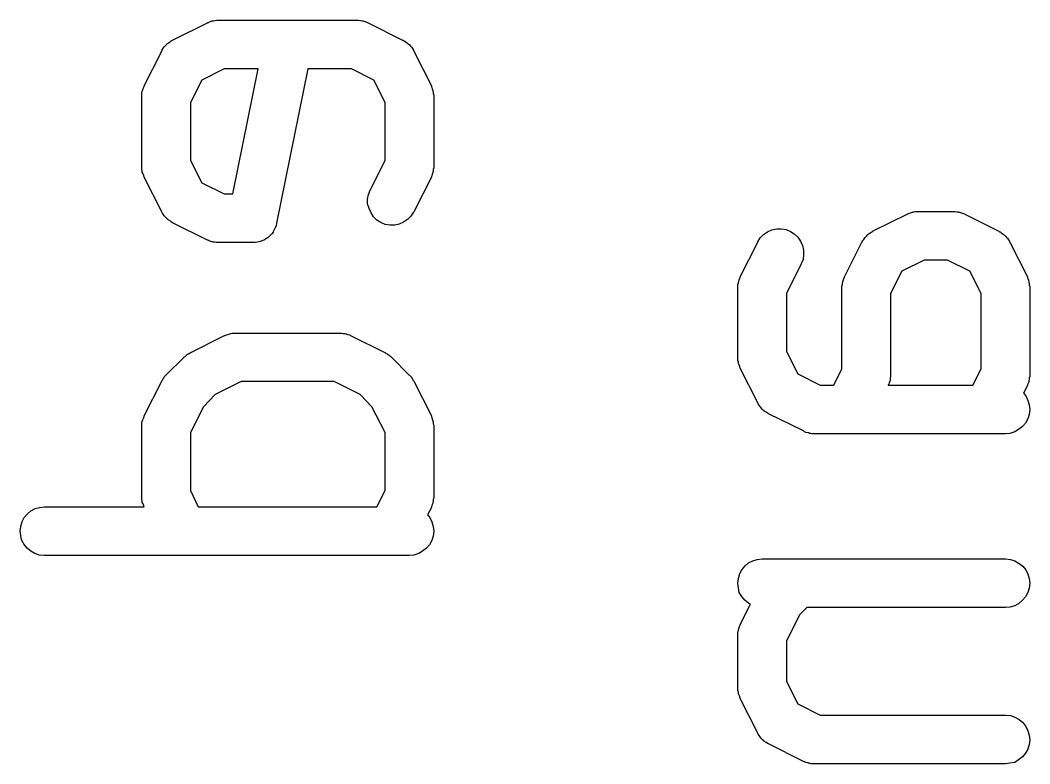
# Model space of a CAD drawing. Extents: x 99.2 to 141.2, y -118.7 to -76.
# Drawn here: x 103.992 to 106.067, y -100.774 to -99.246 of the extents above; entities that cross this region are included whole.
import ezdxf

# ---------------------------------------------------------------- set-up
doc = ezdxf.new("R2010")
doc.units = 0
doc.layers.add('BLACK', color=7, linetype='CONTINUOUS')

msp = doc.modelspace()

# ---------------------------------------------------------------- linework, layer by layer
at = {"layer": 'BLACK', "linetype": 'CONTINUOUS'}
for p, q in [((104.386, -99.2473), (104.388, -99.2471)), ((104.388, -99.2471), (104.389, -99.2467)), ((104.389, -99.2467), (104.393, -99.2463)), ((104.393, -99.2463), (104.396, -99.2458)), ((104.396, -99.2458), (104.397, -99.2459)), ((104.397, -99.2459), (104.399, -99.2457)), ((104.399, -99.2457), (104.685, -99.2457)), ((104.685, -99.2457), (104.687, -99.2459)), ((104.685, -99.2457), (104.685, -99.2457)), ((104.687, -99.2459), (104.688, -99.2458)), ((104.688, -99.2458), (104.692, -99.2464)), ((104.692, -99.2464), (104.695, -99.2468)), ((104.695, -99.2468), (104.696, -99.2473)), ((104.305, -99.2867), (104.377, -99.251)), ((104.377, -99.2507), (104.379, -99.2502)), ((104.377, -99.251), (104.377, -99.2507)), ((104.379, -99.2502), (104.38, -99.2495)), ((104.38, -99.2495), (104.383, -99.2485)), ((104.383, -99.2485), (104.386, -99.2473)), ((104.696, -99.2473), (104.698, -99.2475)), ((104.698, -99.2475), (104.701, -99.2487)), ((104.701, -99.2487), (104.704, -99.2498)), ((104.704, -99.2498), (104.706, -99.2505)), ((104.706, -99.2505), (104.707, -99.251)), ((104.707, -99.251), (104.778, -99.2867)), ((104.3, -99.2899), (104.303, -99.2877)), ((104.303, -99.2877), (104.304, -99.2873)), ((104.304, -99.2873), (104.305, -99.2867)), ((104.778, -99.2867), (104.779, -99.287)), ((104.779, -99.287), (104.78, -99.2876)), ((104.78, -99.2876), (104.781, -99.2881)), ((104.781, -99.2881), (104.784, -99.2903)), ((104.247, -99.3805), (104.283, -99.3091)), ((104.283, -99.3084), (104.284, -99.3075)), ((104.283, -99.3091), (104.283, -99.3084)), ((104.284, -99.3066), (104.286, -99.3034)), ((104.284, -99.3075), (104.284, -99.3066)), ((104.286, -99.3034), (104.288, -99.3003)), ((104.288, -99.3003), (104.289, -99.2995)), ((104.289, -99.2995), (104.29, -99.2986)), ((104.29, -99.2986), (104.293, -99.296)), ((104.293, -99.296), (104.295, -99.2933)), ((104.295, -99.2933), (104.296, -99.2926)), ((104.296, -99.2926), (104.297, -99.2919)), ((104.297, -99.2919), (104.3, -99.2899)), ((104.784, -99.2903), (104.787, -99.2923)), ((104.787, -99.2923), (104.788, -99.2931)), ((104.788, -99.2931), (104.789, -99.2937)), ((104.789, -99.2937), (104.792, -99.2965)), ((104.792, -99.2965), (104.794, -99.2991)), ((104.794, -99.2991), (104.795, -99.3)), ((104.795, -99.3), (104.796, -99.3008)), ((104.796, -99.3008), (104.798, -99.304)), ((104.798, -99.304), (104.8, -99.3072)), ((104.8, -99.3072), (104.8, -99.3082)), ((104.8, -99.3082), (104.801, -99.3091)), ((104.801, -99.3091), (104.837, -99.3805)), ((104.411, -99.3457), (104.365, -99.3687)), ((104.481, -99.3457), (104.411, -99.3457)), ((104.429, -99.6029), (104.481, -99.3457)), ((104.583, -99.3457), (104.519, -99.6627)), ((104.673, -99.3457), (104.583, -99.3457)), ((104.719, -99.3687), (104.673, -99.3457)), ((104.365, -99.3687), (104.342, -99.4147)), ((104.742, -99.4147), (104.719, -99.3687)), ((104.243, -99.3911), (104.244, -99.3896)), ((104.243, -99.3925), (104.243, -99.3911)), ((104.244, -99.3896), (104.245, -99.3864)), ((104.245, -99.3864), (104.246, -99.3832)), ((104.246, -99.3832), (104.247, -99.3819)), ((104.247, -99.3819), (104.247, -99.3805)), ((104.837, -99.3805), (104.837, -99.3811)), ((104.837, -99.3811), (104.837, -99.3825)), ((104.837, -99.3825), (104.838, -99.3838)), ((104.838, -99.3838), (104.839, -99.3871)), ((104.839, -99.3871), (104.84, -99.3903)), ((104.84, -99.3903), (104.84, -99.3917)), ((104.84, -99.3917), (104.841, -99.3931)), ((104.242, -99.3959), (104.243, -99.3925)), ((104.242, -99.3992), (104.242, -99.3959)), ((104.242, -99.4007), (104.242, -99.3992)), ((104.242, -99.4022), (104.242, -99.4007)), ((104.242, -99.4029), (104.242, -99.4022)), ((104.242, -99.5457), (104.242, -99.4029)), ((104.841, -99.3931), (104.841, -99.3965)), ((104.841, -99.3965), (104.842, -99.3999)), ((104.842, -99.3999), (104.842, -99.4014)), ((104.842, -99.4014), (104.842, -99.4029)), ((104.842, -99.4029), (104.842, -99.5457)), ((104.342, -99.4147), (104.342, -99.5339)), ((104.742, -99.5339), (104.742, -99.4147)), ((104.342, -99.5339), (104.365, -99.5799)), ((104.711, -99.5948), (104.742, -99.5339)), ((104.242, -99.5472), (104.242, -99.5457)), ((104.242, -99.5486), (104.242, -99.5472)), ((104.242, -99.552), (104.242, -99.5486)), ((104.243, -99.5554), (104.242, -99.552)), ((104.243, -99.5568), (104.243, -99.5554)), ((104.243, -99.5583), (104.243, -99.5568)), ((104.245, -99.5615), (104.243, -99.5583)), ((104.841, -99.5561), (104.84, -99.5575)), ((104.84, -99.5575), (104.84, -99.559)), ((104.842, -99.5493), (104.841, -99.5527)), ((104.841, -99.5527), (104.841, -99.5561)), ((104.842, -99.5457), (104.842, -99.5464)), ((104.842, -99.5464), (104.842, -99.5479)), ((104.842, -99.5479), (104.842, -99.5493)), ((104.246, -99.5648), (104.245, -99.5615)), ((104.246, -99.5661), (104.246, -99.5648)), ((104.247, -99.5674), (104.246, -99.5661)), ((104.247, -99.5681), (104.247, -99.5674)), ((104.283, -99.6395), (104.247, -99.5681)), ((104.837, -99.5681), (104.801, -99.6395)), ((104.838, -99.5654), (104.837, -99.5667)), ((104.837, -99.5667), (104.837, -99.5681)), ((104.839, -99.5622), (104.838, -99.5654)), ((104.84, -99.559), (104.839, -99.5622)), ((104.365, -99.5799), (104.411, -99.6029)), ((104.708, -99.6039), (104.711, -99.5948)), ((104.411, -99.6029), (104.429, -99.6029)), ((104.706, -99.6135), (104.708, -99.6039)), ((104.706, -99.6233), (104.706, -99.6135)), ((104.283, -99.6404), (104.283, -99.6395)), ((104.284, -99.6414), (104.283, -99.6404)), ((104.286, -99.6445), (104.284, -99.6414)), ((104.709, -99.6328), (104.706, -99.6233)), ((104.713, -99.6417), (104.709, -99.6328)), ((104.8, -99.6401), (104.795, -99.6483)), ((104.801, -99.6395), (104.8, -99.6401)), ((105.819, -99.6423), (105.822, -99.6414)), ((105.822, -99.6414), (105.826, -99.6402)), ((105.826, -99.6402), (105.827, -99.6399)), ((105.827, -99.6399), (105.829, -99.6395)), ((105.829, -99.6395), (105.832, -99.6392)), ((105.832, -99.6392), (105.835, -99.6387)), ((105.835, -99.6387), (105.837, -99.6387)), ((105.837, -99.6387), (105.838, -99.6386)), ((105.838, -99.6386), (105.91, -99.6386)), ((105.91, -99.6386), (105.912, -99.6387)), ((105.91, -99.6386), (105.91, -99.6386)), ((105.912, -99.6387), (105.913, -99.6387)), ((105.913, -99.6387), (105.917, -99.6393)), ((105.917, -99.6393), (105.92, -99.6397)), ((105.92, -99.6397), (105.921, -99.6401)), ((105.921, -99.6401), (105.923, -99.6404)), ((105.923, -99.6404), (105.926, -99.6416)), ((104.288, -99.6478), (104.286, -99.6445)), ((104.289, -99.6486), (104.288, -99.6478)), ((104.289, -99.6494), (104.289, -99.6486)), ((104.292, -99.6521), (104.289, -99.6494)), ((104.295, -99.6549), (104.292, -99.6521)), ((104.296, -99.6555), (104.295, -99.6549)), ((104.296, -99.6562), (104.296, -99.6555)), ((104.3, -99.6583), (104.296, -99.6562)), ((104.303, -99.6605), (104.3, -99.6583)), ((104.304, -99.661), (104.303, -99.6605)), ((104.305, -99.6615), (104.304, -99.661)), ((104.305, -99.6619), (104.305, -99.6615)), ((104.377, -99.6976), (104.305, -99.6619)), ((104.718, -99.6497), (104.713, -99.6417)), ((104.725, -99.6565), (104.718, -99.6497)), ((104.733, -99.6617), (104.725, -99.6565)), ((104.742, -99.6653), (104.733, -99.6617)), ((104.78, -99.6609), (104.771, -99.6647)), ((104.788, -99.6553), (104.78, -99.6609)), ((104.795, -99.6483), (104.788, -99.6553)), ((105.744, -99.6796), (105.816, -99.6438)), ((105.816, -99.6435), (105.818, -99.643)), ((105.816, -99.6438), (105.816, -99.6435)), ((105.818, -99.643), (105.819, -99.6423)), ((105.926, -99.6416), (105.929, -99.6426)), ((105.929, -99.6426), (105.931, -99.6433)), ((105.931, -99.6433), (105.932, -99.6439)), ((105.932, -99.6439), (106.003, -99.6796)), ((104.512, -99.6812), (104.509, -99.6847)), ((104.514, -99.6767), (104.512, -99.6808)), ((104.512, -99.6808), (104.512, -99.681)), ((104.512, -99.681), (104.512, -99.6812)), ((104.516, -99.6726), (104.514, -99.6767)), ((104.518, -99.6677), (104.516, -99.6722)), ((104.516, -99.6722), (104.516, -99.6724)), ((104.516, -99.6724), (104.516, -99.6726)), ((104.519, -99.6633), (104.518, -99.6677)), ((104.519, -99.6627), (104.519, -99.6629)), ((104.519, -99.6629), (104.519, -99.6629)), ((104.519, -99.6629), (104.519, -99.6629)), ((104.519, -99.6629), (104.519, -99.6633)), ((104.752, -99.667), (104.742, -99.6653)), ((104.762, -99.6668), (104.752, -99.667)), ((104.771, -99.6647), (104.762, -99.6668)), ((105.52, -99.6861), (105.528, -99.6806)), ((105.528, -99.6806), (105.537, -99.6767)), ((105.537, -99.6767), (105.547, -99.6746)), ((105.547, -99.6746), (105.556, -99.6744)), ((105.556, -99.6744), (105.566, -99.6762)), ((105.566, -99.6762), (105.575, -99.6797)), ((105.575, -99.6797), (105.583, -99.685)), ((105.736, -99.6848), (105.739, -99.6827)), ((105.739, -99.6827), (105.743, -99.6806)), ((105.743, -99.6806), (105.744, -99.6801)), ((105.744, -99.6801), (105.744, -99.6796)), ((106.003, -99.6796), (106.004, -99.6799)), ((106.004, -99.6799), (106.005, -99.6805)), ((106.005, -99.6805), (106.006, -99.6809)), ((106.006, -99.6809), (106.009, -99.6831)), ((104.378, -99.6981), (104.377, -99.6976)), ((104.379, -99.6988), (104.378, -99.6981)), ((104.382, -99.6998), (104.379, -99.6988)), ((104.386, -99.7011), (104.382, -99.6998)), ((104.387, -99.7013), (104.386, -99.7011)), ((104.389, -99.7018), (104.387, -99.7013)), ((104.392, -99.7021), (104.389, -99.7018)), ((104.395, -99.7027), (104.392, -99.7021)), ((104.397, -99.7027), (104.395, -99.7027)), ((104.398, -99.7029), (104.397, -99.7027)), ((104.399, -99.7029), (104.398, -99.7029)), ((104.47, -99.7029), (104.399, -99.7029)), ((104.475, -99.7024), (104.47, -99.7029)), ((104.48, -99.702), (104.475, -99.7024)), ((104.485, -99.7005), (104.48, -99.7019)), ((104.48, -99.7019), (104.48, -99.7019)), ((104.48, -99.7019), (104.48, -99.702)), ((104.489, -99.6993), (104.485, -99.7005)), ((104.494, -99.6969), (104.489, -99.6991)), ((104.489, -99.6991), (104.489, -99.6991)), ((104.489, -99.6991), (104.489, -99.6993)), ((104.498, -99.6947), (104.494, -99.6969)), ((104.502, -99.6915), (104.498, -99.6945)), ((104.498, -99.6945), (104.498, -99.6946)), ((104.498, -99.6946), (104.498, -99.6947)), ((104.505, -99.6886), (104.502, -99.6915)), ((104.506, -99.6883), (104.505, -99.6885)), ((104.505, -99.6885), (104.505, -99.6886)), ((104.509, -99.6847), (104.506, -99.6883)), ((105.472, -99.7734), (105.508, -99.7019)), ((105.508, -99.7013), (105.513, -99.6931)), ((105.508, -99.7019), (105.508, -99.7013)), ((105.513, -99.6931), (105.52, -99.6861)), ((105.583, -99.685), (105.59, -99.6917)), ((105.59, -99.6917), (105.596, -99.6997)), ((105.596, -99.6997), (105.6, -99.7086)), ((105.686, -99.7734), (105.722, -99.7019)), ((105.722, -99.7013), (105.723, -99.7004)), ((105.722, -99.7019), (105.722, -99.7013)), ((105.723, -99.6994), (105.726, -99.6963)), ((105.723, -99.7004), (105.723, -99.6994)), ((105.726, -99.6963), (105.728, -99.6931)), ((105.728, -99.6923), (105.729, -99.6915)), ((105.728, -99.6931), (105.728, -99.6923)), ((105.729, -99.6915), (105.732, -99.6888)), ((105.732, -99.6888), (105.734, -99.6861)), ((105.734, -99.6861), (105.735, -99.6855)), ((105.735, -99.6855), (105.736, -99.6848)), ((106.009, -99.6831), (106.012, -99.6852)), ((106.012, -99.6852), (106.013, -99.6859)), ((106.013, -99.6859), (106.014, -99.6866)), ((106.014, -99.6866), (106.017, -99.6893)), ((106.017, -99.6893), (106.019, -99.692)), ((106.019, -99.692), (106.02, -99.6929)), ((106.02, -99.6929), (106.021, -99.6937)), ((106.021, -99.6937), (106.023, -99.6969)), ((106.023, -99.6969), (106.025, -99.7)), ((106.025, -99.7), (106.025, -99.701)), ((106.025, -99.701), (106.026, -99.7019)), ((106.026, -99.7019), (106.062, -99.7734)), ((105.6, -99.7086), (105.602, -99.7182)), ((105.602, -99.7182), (105.602, -99.7279)), ((105.601, -99.7375), (105.597, -99.7466)), ((105.602, -99.7279), (105.601, -99.7375)), ((105.85, -99.7386), (105.804, -99.7616)), ((105.898, -99.7386), (105.85, -99.7386)), ((105.944, -99.7616), (105.898, -99.7386)), ((105.597, -99.7466), (105.567, -99.8075)), ((105.804, -99.7616), (105.781, -99.8075)), ((105.967, -99.8075), (105.944, -99.7616)), ((105.467, -99.7887), (105.468, -99.7853)), ((105.468, -99.7839), (105.469, -99.7825)), ((105.468, -99.7853), (105.468, -99.7839)), ((105.469, -99.7825), (105.47, -99.7793)), ((105.47, -99.7793), (105.471, -99.776)), ((105.471, -99.776), (105.472, -99.7747)), ((105.472, -99.7747), (105.472, -99.7734)), ((105.682, -99.7853), (105.683, -99.7839)), ((105.682, -99.7887), (105.682, -99.7853)), ((105.683, -99.7825), (105.684, -99.7793)), ((105.683, -99.7839), (105.683, -99.7825)), ((105.684, -99.7793), (105.685, -99.776)), ((105.685, -99.776), (105.686, -99.7747)), ((105.686, -99.7747), (105.686, -99.7734)), ((106.062, -99.7734), (106.062, -99.774)), ((106.062, -99.774), (106.062, -99.7754)), ((106.062, -99.7754), (106.063, -99.7767)), ((106.063, -99.7767), (106.064, -99.7799)), ((106.064, -99.7799), (106.065, -99.7831)), ((106.065, -99.7831), (106.065, -99.7846)), ((106.065, -99.7846), (106.066, -99.786)), ((106.066, -99.786), (106.066, -99.7894)), ((105.467, -99.7921), (105.467, -99.7887)), ((105.467, -99.7936), (105.467, -99.7921)), ((105.467, -99.795), (105.467, -99.7936)), ((105.467, -99.7957), (105.467, -99.795)), ((105.467, -99.9386), (105.467, -99.7957)), ((105.681, -99.7921), (105.682, -99.7887)), ((105.681, -99.7936), (105.681, -99.7921)), ((105.681, -99.795), (105.681, -99.7936)), ((105.681, -99.7957), (105.681, -99.795)), ((105.681, -99.9625), (105.681, -99.7957)), ((106.066, -99.7894), (106.067, -99.7928)), ((106.067, -99.7928), (106.067, -99.7942)), ((106.067, -99.7942), (106.067, -99.7957)), ((106.067, -99.7957), (106.067, -99.9743)), ((105.567, -99.8075), (105.567, -99.9268)), ((105.781, -99.8075), (105.781, -99.9743)), ((105.967, -99.9625), (105.967, -99.8075)), ((104.419, -99.8914), (104.422, -99.8902)), ((104.422, -99.8902), (104.424, -99.8899)), ((104.424, -99.8899), (104.425, -99.8895)), ((104.425, -99.8895), (104.428, -99.8892)), ((104.428, -99.8892), (104.432, -99.8887)), ((104.432, -99.8887), (104.433, -99.8887)), ((104.433, -99.8887), (104.435, -99.8886)), ((104.435, -99.8886), (104.649, -99.8886)), ((104.649, -99.8886), (104.65, -99.8886)), ((104.65, -99.8886), (104.651, -99.8887)), ((104.651, -99.8887), (104.653, -99.8887)), ((104.653, -99.8887), (104.656, -99.8893)), ((104.656, -99.8893), (104.659, -99.8897)), ((104.659, -99.8897), (104.661, -99.8901)), ((104.661, -99.8901), (104.662, -99.8904)), ((104.662, -99.8904), (104.665, -99.8916)), ((104.341, -99.9296), (104.412, -99.8939)), ((104.412, -99.8939), (104.413, -99.8935)), ((104.413, -99.8935), (104.414, -99.893)), ((104.414, -99.893), (104.416, -99.8923)), ((104.416, -99.8923), (104.419, -99.8914)), ((104.665, -99.8916), (104.669, -99.8926)), ((104.669, -99.8926), (104.67, -99.8933)), ((104.67, -99.8933), (104.671, -99.8939)), ((104.671, -99.8939), (104.743, -99.9296)), ((104.336, -99.9324), (104.338, -99.9311)), ((104.338, -99.9311), (104.341, -99.9296)), ((104.743, -99.9296), (104.743, -99.9299)), ((104.743, -99.9299), (104.746, -99.9314)), ((104.746, -99.9314), (104.748, -99.9327)), ((105.567, -99.9268), (105.59, -99.9727)), ((104.292, -99.9746), (104.328, -99.9389)), ((104.328, -99.9384), (104.331, -99.9367)), ((104.328, -99.9389), (104.328, -99.9384)), ((104.331, -99.9367), (104.333, -99.9348)), ((104.333, -99.9348), (104.334, -99.9336)), ((104.334, -99.9336), (104.336, -99.9324)), ((104.748, -99.9327), (104.75, -99.9341)), ((104.75, -99.9341), (104.752, -99.9352)), ((104.752, -99.9352), (104.754, -99.9371)), ((104.754, -99.9371), (104.756, -99.9389)), ((104.756, -99.9389), (104.791, -99.9746)), ((105.467, -99.94), (105.467, -99.9386)), ((105.467, -99.9415), (105.467, -99.94)), ((105.467, -99.9449), (105.467, -99.9415)), ((105.468, -99.9483), (105.467, -99.9449)), ((105.468, -99.9497), (105.468, -99.9483)), ((105.468, -99.9511), (105.468, -99.9497)), ((105.47, -99.9543), (105.468, -99.9511)), ((105.471, -99.9576), (105.47, -99.9543)), ((105.471, -99.9589), (105.471, -99.9576)), ((105.472, -99.9603), (105.471, -99.9589)), ((105.472, -99.9609), (105.472, -99.9603)), ((105.508, -100.032), (105.472, -99.9609)), ((105.59, -99.9727), (105.636, -99.9957)), ((105.664, -99.9957), (105.681, -99.9625)), ((105.95, -99.9957), (105.967, -99.9625)), ((104.247, -100.059), (104.283, -99.9876)), ((104.283, -99.987), (104.285, -99.9847)), ((104.283, -99.9876), (104.283, -99.987)), ((104.285, -99.9847), (104.286, -99.9822)), ((104.286, -99.9822), (104.287, -99.9806)), ((104.287, -99.9806), (104.288, -99.9788)), ((104.288, -99.9788), (104.29, -99.9768)), ((104.29, -99.9768), (104.292, -99.9746)), ((104.446, -99.9886), (104.393, -100.015)), ((104.637, -99.9886), (104.446, -99.9886)), ((104.691, -100.015), (104.637, -99.9886)), ((104.791, -99.9746), (104.792, -99.9751)), ((104.792, -99.9751), (104.794, -99.9773)), ((104.794, -99.9773), (104.796, -99.9794)), ((104.796, -99.9794), (104.797, -99.9811)), ((104.797, -99.9811), (104.798, -99.9828)), ((104.798, -99.9828), (104.799, -99.9853)), ((104.799, -99.9853), (104.801, -99.9876)), ((104.801, -99.9876), (104.837, -100.059)), ((105.777, -99.994), (105.776, -99.9953)), ((105.778, -99.9907), (105.777, -99.994)), ((105.779, -99.9875), (105.778, -99.9907)), ((105.78, -99.9861), (105.779, -99.9875)), ((105.781, -99.9779), (105.78, -99.9813)), ((105.78, -99.9813), (105.78, -99.9847)), ((105.78, -99.9847), (105.78, -99.9861)), ((105.781, -99.9743), (105.781, -99.975)), ((105.781, -99.975), (105.781, -99.9764)), ((105.781, -99.9764), (105.781, -99.9779)), ((106.063, -99.994), (106.062, -99.9953)), ((106.064, -99.9907), (106.063, -99.994)), ((106.065, -99.9875), (106.064, -99.9907)), ((106.066, -99.9847), (106.065, -99.9861)), ((106.065, -99.9861), (106.065, -99.9875)), ((106.067, -99.9779), (106.066, -99.9813)), ((106.066, -99.9813), (106.066, -99.9847)), ((106.067, -99.9743), (106.067, -99.975)), ((106.067, -99.975), (106.067, -99.9764)), ((106.067, -99.9764), (106.067, -99.9779)), ((105.636, -99.9957), (105.664, -99.9957)), ((105.776, -99.9953), (105.776, -99.9957)), ((105.776, -99.9957), (105.95, -99.9957)), ((106.062, -99.9966), (106.054, -100.012)), ((106.054, -100.012), (106.059, -100.018)), ((106.062, -99.9953), (106.062, -99.9966)), ((104.393, -100.015), (104.369, -100.04)), ((104.715, -100.04), (104.691, -100.015)), ((105.508, -100.033), (105.508, -100.032)), ((105.509, -100.034), (105.508, -100.033)), ((105.511, -100.037), (105.509, -100.034)), ((106.059, -100.018), (106.063, -100.027)), ((106.063, -100.027), (106.066, -100.036)), ((104.369, -100.04), (104.342, -100.093)), ((104.742, -100.093), (104.715, -100.04)), ((105.513, -100.041), (105.511, -100.037)), ((105.514, -100.041), (105.513, -100.041)), ((105.514, -100.042), (105.514, -100.041)), ((105.517, -100.045), (105.514, -100.042)), ((105.52, -100.048), (105.517, -100.045)), ((105.521, -100.048), (105.52, -100.048)), ((105.521, -100.049), (105.521, -100.048)), ((105.525, -100.051), (105.521, -100.049)), ((105.528, -100.053), (105.525, -100.051)), ((105.529, -100.054), (105.528, -100.053)), ((105.53, -100.054), (105.529, -100.054)), ((105.53, -100.055), (105.53, -100.054)), ((105.602, -100.09), (105.53, -100.055)), ((106.066, -100.056), (106.063, -100.065)), ((106.066, -100.036), (106.067, -100.046)), ((106.067, -100.046), (106.066, -100.056)), ((104.242, -100.074), (104.243, -100.071)), ((104.242, -100.078), (104.242, -100.074)), ((104.243, -100.07), (104.244, -100.068)), ((104.243, -100.071), (104.243, -100.07)), ((104.244, -100.068), (104.245, -100.065)), ((104.245, -100.065), (104.246, -100.062)), ((104.246, -100.062), (104.247, -100.06)), ((104.247, -100.06), (104.247, -100.059)), ((104.837, -100.059), (104.837, -100.06)), ((104.837, -100.06), (104.837, -100.061)), ((104.837, -100.061), (104.838, -100.062)), ((104.838, -100.062), (104.839, -100.066)), ((104.839, -100.066), (104.84, -100.069)), ((104.84, -100.069), (104.84, -100.07)), ((104.84, -100.07), (104.841, -100.072)), ((104.841, -100.072), (104.841, -100.075)), ((104.841, -100.075), (104.842, -100.078)), ((106.058, -100.074), (106.052, -100.081)), ((106.063, -100.065), (106.058, -100.074)), ((104.242, -100.079), (104.242, -100.078)), ((104.242, -100.081), (104.242, -100.079)), ((104.242, -100.224), (104.242, -100.081)), ((104.242, -100.081), (104.242, -100.081)), ((104.342, -100.093), (104.342, -100.212)), ((104.742, -100.212), (104.742, -100.093)), ((104.842, -100.078), (104.842, -100.08)), ((104.842, -100.08), (104.842, -100.081)), ((104.842, -100.081), (104.842, -100.224)), ((105.603, -100.091), (105.602, -100.09)), ((105.604, -100.092), (105.603, -100.091)), ((105.607, -100.093), (105.604, -100.092)), ((105.611, -100.094), (105.607, -100.093)), ((105.612, -100.094), (105.611, -100.094)), ((105.614, -100.095), (105.612, -100.094)), ((105.617, -100.095), (105.614, -100.095)), ((105.62, -100.096), (105.617, -100.095)), ((105.622, -100.096), (105.62, -100.096)), ((105.623, -100.096), (105.622, -100.096)), ((105.624, -100.096), (105.623, -100.096)), ((106.017, -100.096), (105.624, -100.096)), ((106.026, -100.095), (106.017, -100.096)), ((106.036, -100.092), (106.026, -100.095)), ((106.044, -100.087), (106.036, -100.092)), ((106.052, -100.081), (106.044, -100.087)), ((104.342, -100.212), (104.358, -100.246)), ((104.725, -100.246), (104.742, -100.212)), ((104.242, -100.226), (104.242, -100.224)), ((104.242, -100.227), (104.242, -100.226)), ((104.242, -100.231), (104.242, -100.227)), ((104.243, -100.234), (104.242, -100.231)), ((104.243, -100.235), (104.243, -100.234)), ((104.243, -100.237), (104.243, -100.235)), ((104.245, -100.24), (104.243, -100.237)), ((104.246, -100.243), (104.245, -100.24)), ((104.246, -100.245), (104.246, -100.243)), ((104.839, -100.241), (104.838, -100.244)), ((104.84, -100.238), (104.839, -100.241)), ((104.841, -100.235), (104.84, -100.236)), ((104.84, -100.236), (104.84, -100.238)), ((104.842, -100.228), (104.841, -100.231)), ((104.841, -100.231), (104.841, -100.235)), ((104.842, -100.224), (104.842, -100.225)), ((104.842, -100.225), (104.842, -100.226)), ((104.842, -100.226), (104.842, -100.228)), ((104, -100.268), (104.007, -100.26)), ((104.007, -100.26), (104.014, -100.254)), ((104.014, -100.254), (104.023, -100.249)), ((104.023, -100.249), (104.032, -100.247)), ((104.032, -100.247), (104.042, -100.246)), ((104.042, -100.246), (104.247, -100.246)), ((104.247, -100.246), (104.246, -100.245)), ((104.358, -100.246), (104.725, -100.246)), ((104.837, -100.247), (104.829, -100.262)), ((104.829, -100.262), (104.834, -100.268)), ((104.838, -100.244), (104.837, -100.245)), ((104.837, -100.245), (104.837, -100.247)), ((103.993, -100.286), (103.996, -100.276)), ((103.996, -100.276), (104, -100.268)), ((104.834, -100.268), (104.838, -100.277)), ((104.838, -100.277), (104.841, -100.286)), ((103.992, -100.295), (103.993, -100.286)), ((103.993, -100.305), (103.992, -100.295)), ((103.995, -100.314), (103.993, -100.305)), ((104.841, -100.286), (104.842, -100.296)), ((104.842, -100.296), (104.841, -100.306)), ((104, -100.323), (103.995, -100.314)), ((104.006, -100.331), (104, -100.323)), ((104.833, -100.324), (104.827, -100.331)), ((104.838, -100.315), (104.833, -100.324)), ((104.841, -100.306), (104.838, -100.315)), ((104.014, -100.337), (104.006, -100.331)), ((104.022, -100.342), (104.014, -100.337)), ((104.031, -100.345), (104.022, -100.342)), ((104.041, -100.346), (104.031, -100.345)), ((104.042, -100.346), (104.041, -100.346)), ((104.792, -100.346), (104.042, -100.346)), ((104.801, -100.345), (104.792, -100.346)), ((104.811, -100.342), (104.801, -100.345)), ((104.819, -100.337), (104.811, -100.342)), ((104.827, -100.331), (104.819, -100.337)), ((105.475, -100.375), (105.482, -100.367)), ((105.482, -100.367), (105.489, -100.361)), ((105.489, -100.361), (105.498, -100.357)), ((105.498, -100.357), (105.507, -100.354)), ((105.507, -100.354), (105.517, -100.353)), ((105.517, -100.353), (106.017, -100.353)), ((106.017, -100.353), (106.027, -100.354)), ((106.017, -100.353), (106.017, -100.353)), ((106.027, -100.354), (106.036, -100.357)), ((106.036, -100.357), (106.045, -100.362)), ((106.045, -100.362), (106.053, -100.368)), ((105.468, -100.393), (105.471, -100.383)), ((105.471, -100.383), (105.475, -100.375)), ((106.053, -100.368), (106.059, -100.375)), ((106.059, -100.375), (106.063, -100.384)), ((106.063, -100.384), (106.066, -100.393)), ((105.467, -100.403), (105.468, -100.393)), ((105.468, -100.412), (105.467, -100.403)), ((106.066, -100.393), (106.067, -100.403)), ((106.067, -100.403), (106.066, -100.413)), ((105.47, -100.422), (105.468, -100.412)), ((105.475, -100.43), (105.47, -100.422)), ((106.063, -100.422), (106.058, -100.431)), ((106.066, -100.413), (106.063, -100.422)), ((105.472, -100.488), (105.493, -100.446)), ((105.481, -100.438), (105.475, -100.43)), ((105.489, -100.444), (105.481, -100.438)), ((105.493, -100.446), (105.489, -100.444)), ((106.036, -100.449), (106.026, -100.452)), ((106.044, -100.445), (106.036, -100.449)), ((106.052, -100.438), (106.044, -100.445)), ((106.058, -100.431), (106.052, -100.438)), ((105.594, -100.468), (105.567, -100.522)), ((105.609, -100.453), (105.594, -100.468)), ((106.017, -100.453), (105.609, -100.453)), ((106.026, -100.452), (106.017, -100.453)), ((105.47, -100.494), (105.471, -100.49)), ((105.471, -100.49), (105.472, -100.489)), ((105.472, -100.489), (105.472, -100.488)), ((105.467, -100.503), (105.468, -100.5)), ((105.467, -100.506), (105.467, -100.503)), ((105.467, -100.508), (105.467, -100.506)), ((105.467, -100.509), (105.467, -100.508)), ((105.467, -100.51), (105.467, -100.509)), ((105.467, -100.617), (105.467, -100.51)), ((105.468, -100.498), (105.469, -100.497)), ((105.468, -100.5), (105.468, -100.498)), ((105.469, -100.497), (105.47, -100.494)), ((105.567, -100.522), (105.567, -100.605)), ((105.567, -100.605), (105.59, -100.651)), ((105.467, -100.619), (105.467, -100.617)), ((105.467, -100.62), (105.467, -100.619)), ((105.467, -100.623), (105.467, -100.62)), ((105.468, -100.627), (105.467, -100.623)), ((105.468, -100.628), (105.468, -100.627)), ((105.468, -100.63), (105.468, -100.628)), ((105.47, -100.633), (105.468, -100.63)), ((105.471, -100.636), (105.47, -100.633)), ((105.471, -100.637), (105.471, -100.636)), ((105.472, -100.639), (105.471, -100.637)), ((105.472, -100.64), (105.472, -100.639)), ((105.508, -100.711), (105.472, -100.64)), ((105.59, -100.651), (105.636, -100.674)), ((105.636, -100.674), (106.017, -100.674)), ((106.017, -100.674), (106.017, -100.674)), ((106.017, -100.674), (106.027, -100.675)), ((106.027, -100.675), (106.036, -100.678)), ((106.036, -100.678), (106.045, -100.683)), ((106.045, -100.683), (106.053, -100.689)), ((106.053, -100.689), (106.059, -100.697)), ((106.059, -100.697), (106.063, -100.706)), ((105.508, -100.712), (105.508, -100.711)), ((105.509, -100.713), (105.508, -100.712)), ((105.511, -100.716), (105.509, -100.713)), ((105.513, -100.719), (105.511, -100.716)), ((105.514, -100.72), (105.513, -100.719)), ((105.514, -100.721), (105.514, -100.72)), ((106.063, -100.706), (106.066, -100.715)), ((106.066, -100.715), (106.067, -100.725)), ((105.517, -100.724), (105.514, -100.721)), ((105.52, -100.726), (105.517, -100.724)), ((105.521, -100.727), (105.52, -100.726)), ((105.521, -100.728), (105.521, -100.727)), ((105.525, -100.73), (105.521, -100.728)), ((105.528, -100.732), (105.525, -100.73)), ((105.529, -100.732), (105.528, -100.732)), ((105.53, -100.733), (105.529, -100.732)), ((105.602, -100.769), (105.53, -100.733)), ((105.53, -100.733), (105.53, -100.733)), ((106.066, -100.734), (106.063, -100.744)), ((106.067, -100.725), (106.066, -100.734)), ((106.052, -100.76), (106.044, -100.766)), ((106.058, -100.752), (106.052, -100.76)), ((106.063, -100.744), (106.058, -100.752)), ((105.603, -100.77), (105.602, -100.769)), ((105.604, -100.77), (105.603, -100.77)), ((105.607, -100.771), (105.604, -100.77)), ((105.611, -100.772), (105.607, -100.771)), ((105.612, -100.773), (105.611, -100.772)), ((105.614, -100.773), (105.612, -100.773)), ((105.617, -100.774), (105.614, -100.773)), ((105.62, -100.774), (105.617, -100.774)), ((105.622, -100.774), (105.62, -100.774)), ((105.623, -100.774), (105.622, -100.774)), ((105.624, -100.774), (105.623, -100.774)), ((106.017, -100.774), (105.624, -100.774)), ((106.026, -100.773), (106.017, -100.774)), ((106.036, -100.771), (106.026, -100.773)), ((106.044, -100.766), (106.036, -100.771))]:
    msp.add_line(p, q, dxfattribs=at)

doc.saveas('drawing.dxf')
